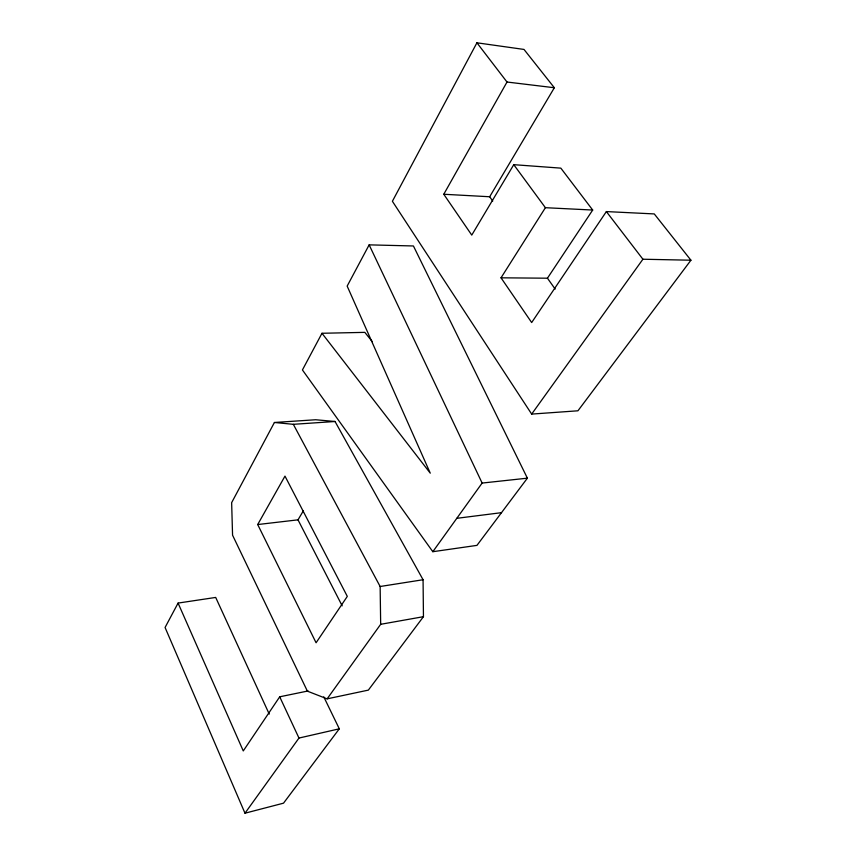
<?xml version="1.0" encoding="UTF-8"?>
<svg xmlns="http://www.w3.org/2000/svg" width="856" height="856" viewBox="0 0 856 856"><rect width="100%" height="100%" fill="white"/><g stroke="black" fill="none" stroke-linecap="round" stroke-linejoin="round"><path stroke-width="1.28" d="M269.233 714.097L215.691 597.435L178.08 603.084L165.069 627.48L244.987 813.2L283.518 803.174L339.308 728.82L323.782 696.848M274.412 422.479L231.644 502.665L232.565 535.203L307.39 691.156L327.131 698.849L368.348 690.118L423.453 616.684L423.067 579.737L335.038 421.494L315.661 419.75L274.412 422.479L293.33 424.319L335.038 421.494M321.984 333.273L302.425 369.953L432.826 551.703L476.953 545.379L527.382 478.172L413.427 245.972L369.15 244.859L347.161 286.086L430.268 473.165L321.984 333.273L364.827 332.363L372.371 341.726M476.92 42.8L507.009 82.026L443.772 194.259L489.675 196.752L554.346 87.74L524 49.434L476.92 42.8L392.39 201.278L531.672 414.09L577.939 410.794L690.931 260.213L654.273 213.925L606.369 211.582L531.672 322.541L501.028 277.815L545.4 207.698L592.694 210.041L547.444 278.2L501.028 277.815M257.699 524.546L284.984 476.107L347.311 596.386L316.078 642.77L257.699 524.546L298.006 519.838L303.377 510.765M592.694 210.041L560.841 168.14L513.76 164.673L471.763 235.1L443.772 194.259M308.128 690.952L279.709 696.805L243.264 750.937L178.08 603.084M244.987 813.2L298.969 738.054L339.308 728.82M327.131 698.849L380.674 624.302L380.139 586.499L293.33 424.319M432.826 551.703L482.131 483.062L527.382 478.172M531.672 414.09L642.91 259.229L690.931 260.213M380.674 624.302L423.453 616.684M380.139 586.499L423.067 579.737M456.804 518.319L501.498 512.669M507.009 82.026L554.346 87.74M606.369 211.582L642.91 259.229M513.76 164.673L545.4 207.698M489.675 196.752L492.724 201.053M547.444 278.2L555.17 289.071M298.006 519.838L342.175 605.834M369.15 244.859L482.131 483.062M279.709 696.805L298.969 738.054"/></g></svg>
